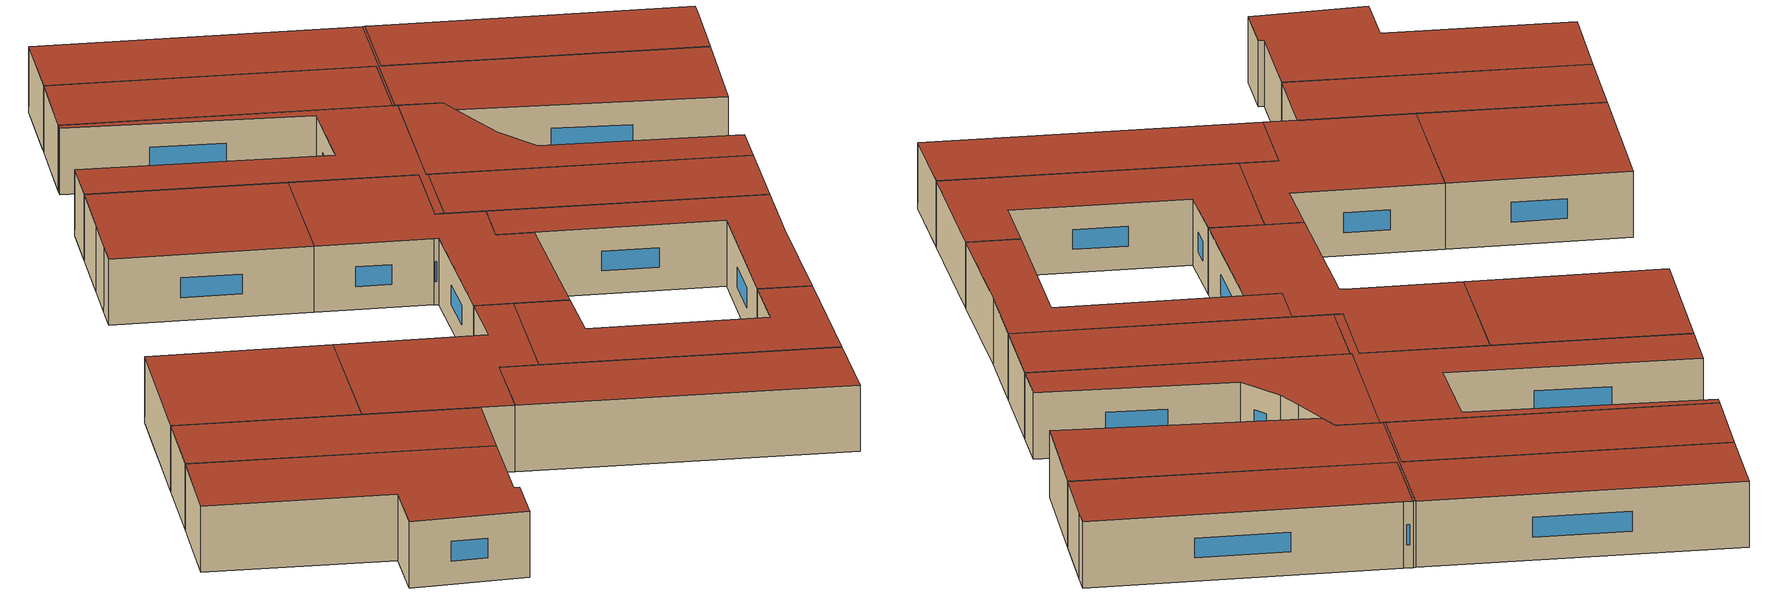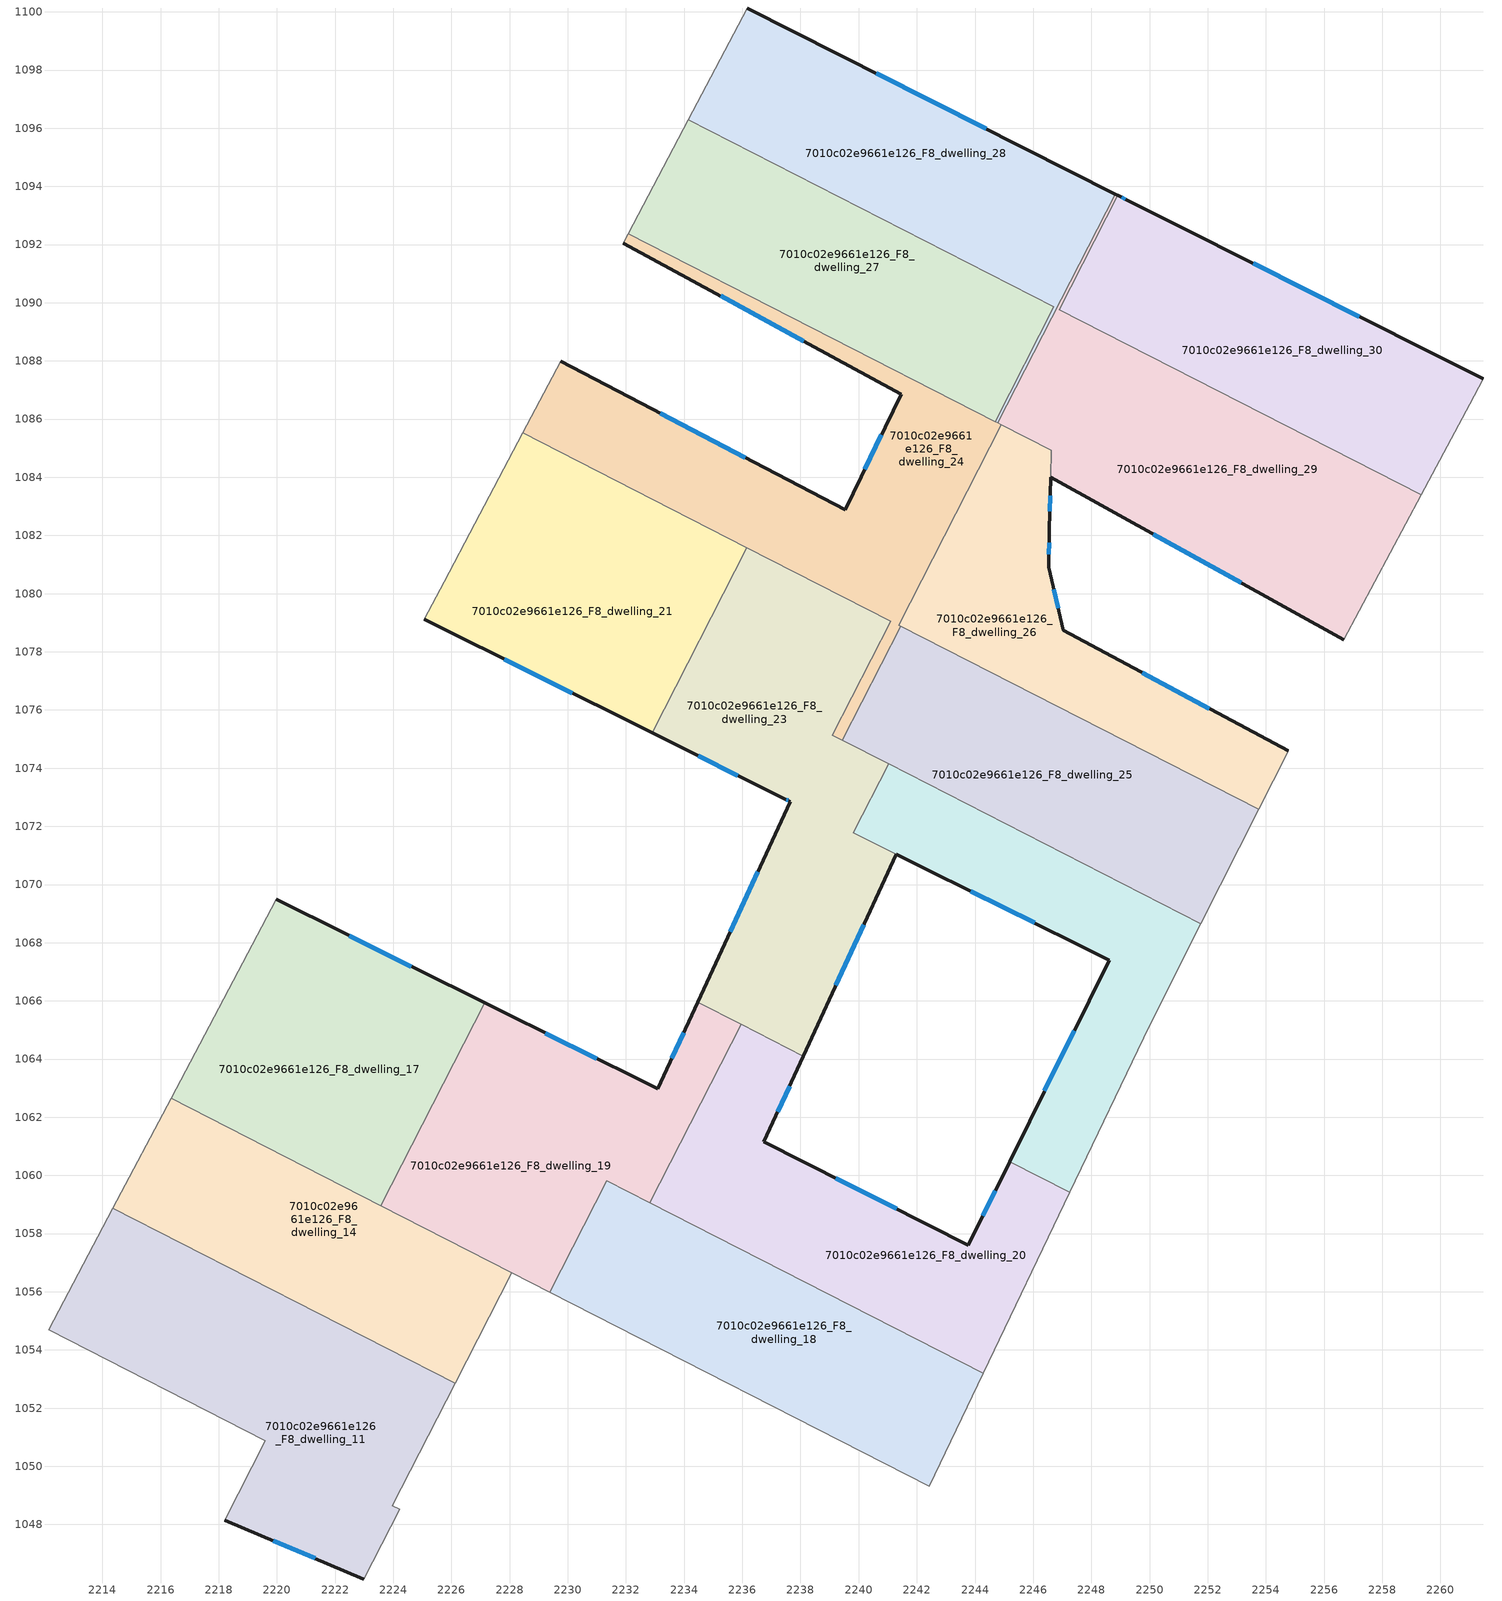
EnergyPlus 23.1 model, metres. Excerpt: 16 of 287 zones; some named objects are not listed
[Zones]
7010c02e9661e126_F8_dwelling_11
 floor to 7010c02e9661e126_F7_dwelling_22 (EU_floor_Construction): 2225.11,1050.87 2223.97,1048.64 2224.22,1048.52 2223.6,1047.31 2218.98,1049.67 2219.6,1050.88 2212.15,1054.69 2213.32,1056.91 z24
 floor to 7010c02e9661e126_F7_dwelling_21 (EU_floor_Construction): 2223.6,1047.31 2222.99,1046.13 2218.21,1048.15 2218.98,1049.67 z24
 floor to 7010c02e9661e126_F7_dwelling_23 (EU_floor_Construction): 2226.13,1052.85 2225.11,1050.87 2213.32,1056.91 2214.36,1058.87 z24
 wall outside (EU_wall_Construction): 2218.2,1048.15 2222.99,1046.12 z24:27
 wall to 7010c02e9661e126_F8_dwelling_12 (EU_wall_Construction): 2212.15,1054.69 2219.6,1050.88 2218.2,1048.15 z24:27
 wall adiabatic (EU_wall_Construction): 2214.36,1058.87 2212.15,1054.69 z24:27
 wall to 7010c02e9661e126_F8_dwelling_13 (EU_wall_Construction): 2222.99,1046.12 2224.22,1048.52 z24:27
 wall to 7010c02e9661e126_F8_dwelling_14 (EU_wall_Construction): 2226.13,1052.86 2214.36,1058.87 z24:27
 wall to 7010c02e9661e126_F8_dwelling_15 (EU_wall_Construction): 2224.22,1048.52 2223.97,1048.64 2226.13,1052.85 z24:27
 window (EU_Window_Construction): 2219.88,1047.44 2221.31,1046.84 z25.05:25.95
 roof outside (EU_roof_Construction): 2224.22,1048.52 2223.97,1048.64 2226.13,1052.85 2214.36,1058.87 2212.15,1054.69 2219.6,1050.88 2218.2,1048.15 2222.99,1046.12 z27
7010c02e9661e126_F8_dwelling_14
 floor adiabatic (EU_floor_Construction): 2228.07,1056.66 2226.88,1054.32 2215.13,1060.33 2216.36,1062.65 z24
 floor to 7010c02e9661e126_F7_dwelling_23 (EU_floor_Construction): 2226.88,1054.32 2226.13,1052.86 2214.36,1058.87 2215.13,1060.33 z24
 wall adiabatic (EU_wall_Construction): 2216.36,1062.65 2214.36,1058.87 z24:27
 wall to 7010c02e9661e126_F8_dwelling_17 (EU_wall_Construction): 2223.57,1058.96 2216.36,1062.65 z24:27
 wall to 7010c02e9661e126_F8_dwelling_15 (EU_wall_Construction): 2226.13,1052.86 2228.07,1056.66 z24:27
 wall to 7010c02e9661e126_F8_dwelling_19 (EU_wall_Construction): 2228.07,1056.66 2223.57,1058.96 z24:27
 roof outside (EU_roof_Construction): 2226.13,1052.86 2228.07,1056.66 2216.36,1062.65 2214.36,1058.87 z27
7010c02e9661e126_F8_dwelling_17
 floor to 7010c02e9661e126_F7_dwelling_25 (EU_floor_Construction): 2225.92,1063.56 2224.15,1060.09 2216.95,1063.77 2218.77,1067.22 z24
 floor to 7010c02e9661e126_F7_dwelling_26 (EU_floor_Construction): 2227.14,1065.93 2225.92,1063.56 2218.77,1067.22 2219.97,1069.49 z24
 floor to 7010c02e9661e126_F7_dwelling_24 (EU_floor_Construction): 2224.15,1060.09 2223.57,1058.96 2216.36,1062.65 2216.95,1063.77 z24
 wall outside (EU_wall_Construction): 2227.14,1065.93 2219.97,1069.49 z24:27
 wall to 7010c02e9661e126_F8_dwelling_19 (EU_wall_Construction): 2223.57,1058.96 2227.14,1065.93 z24:27
 wall adiabatic (EU_wall_Construction): 2219.97,1069.49 2216.36,1062.65 z24:27
 window (EU_Window_Construction): 2224.63,1067.18 2222.49,1068.24 z25.05:25.95
 roof outside (EU_roof_Construction): 2223.57,1058.96 2227.14,1065.93 2219.97,1069.49 2216.36,1062.65 z27
7010c02e9661e126_F8_dwelling_18
 floor to 7010c02e9661e126_F7_dwelling_9 (EU_floor_Construction): 2244.27,1053.19 2242.66,1049.83 2230.51,1056.05 2232.2,1059.37 z24
 floor to 7010c02e9661e126_F7_dwelling_8 (EU_floor_Construction): 2242.66,1049.83 2242.42,1049.32 2230.25,1055.55 2230.51,1056.05 z24
 floor to 7010c02e9661e126_F7_dwelling_25 (EU_floor_Construction): 2232.2,1059.37 2230.82,1056.67 2229.95,1057.12 2231.33,1059.81 z24
 floor adiabatic (EU_floor_Construction): 2230.82,1056.67 2230.25,1055.55 2229.38,1055.99 2229.95,1057.12 z24
 wall to 7010c02e9661e126_F8_dwelling_19 (EU_wall_Construction): 2232.82,1059.05 2231.33,1059.81 2229.38,1055.99 z24:27
 wall adiabatic (EU_wall_Construction): 2242.42,1049.32 2244.27,1053.19 z24:27
 wall to 7010c02e9661e126_F8_dwelling_16 (EU_wall_Construction): 2229.38,1055.99 2242.42,1049.32 z24:27
 wall to 7010c02e9661e126_F8_dwelling_20 (EU_wall_Construction): 2244.27,1053.19 2232.82,1059.05 z24:27
 roof outside (EU_roof_Construction): 2242.42,1049.32 2244.27,1053.19 2231.33,1059.81 2229.38,1055.99 z27
7010c02e9661e126_F8_dwelling_19
 floor to 7010c02e9661e126_F7_dwelling_26 (EU_floor_Construction): 2235.35,1065.51 2232.6,1060.14 2225.92,1063.56 2227.14,1065.93 2233.08,1062.97 2234.46,1065.96 z24
 floor to 7010c02e9661e126_F7_dwelling_10 (EU_floor_Construction): 2235.96,1065.19 2233.15,1059.71 2232.54,1060.02 2235.35,1065.51 z24
 floor to 7010c02e9661e126_F7_dwelling_25 (EU_floor_Construction): 2232.6,1060.14 2232.2,1059.37 2231.33,1059.81 2229.95,1057.12 2224.15,1060.09 2225.92,1063.56 z24
 floor to 7010c02e9661e126_F7_dwelling_9 (EU_floor_Construction): 2233.15,1059.71 2232.82,1059.05 2232.2,1059.37 2232.54,1060.02 z24
 floor adiabatic (EU_floor_Construction): 2229.95,1057.12 2229.38,1055.99 2223.57,1058.96 2224.15,1060.09 z24
 wall outside (EU_wall_Construction): 2234.46,1065.96 2233.08,1062.97 2227.14,1065.93 z24:27
 wall to 7010c02e9661e126_F8_dwelling_20 (EU_wall_Construction): 2232.82,1059.05 2235.96,1065.19 z24:27
 wall to 7010c02e9661e126_F8_dwelling_15 (EU_wall_Construction): 2228.07,1056.66 2229.38,1055.99 z24:27
 wall to 7010c02e9661e126_F8_dwelling_23 (EU_wall_Construction): 2235.96,1065.19 2234.46,1065.96 z24:27
 window (EU_Window_Construction): 2231,1064.01 2229.22,1064.89 / 2233.98,1064.91 2233.57,1064.02 z25.05:25.95
 roof outside (EU_roof_Construction): 2232.82,1059.05 2235.96,1065.19 2234.46,1065.96 2233.08,1062.97 2227.14,1065.93 2223.57,1058.96 2229.38,1055.99 2231.33,1059.81 z27
7010c02e9661e126_F8_dwelling_20
 floor to 7010c02e9661e126_F7_dwelling_10 (EU_floor_Construction): 2245.19,1060.47 2247.25,1059.42 2244.59,1053.86 2233.15,1059.71 2235.96,1065.19 2238.1,1064.1 2236.74,1061.15 2243.77,1057.6 z24
 floor to 7010c02e9661e126_F7_dwelling_9 (EU_floor_Construction): 2244.59,1053.86 2244.27,1053.19 2232.82,1059.05 2233.15,1059.71 z24
 wall outside (EU_wall_Construction): 2245.19,1060.47 2243.77,1057.6 2236.74,1061.15 2238.1,1064.1 z24:27
 wall to 7010c02e9661e126_F8_dwelling_22 (EU_wall_Construction): 2247.25,1059.42 2245.19,1060.47 z24:27
 wall adiabatic (EU_wall_Construction): 2244.27,1053.19 2247.25,1059.42 z24:27
 wall to 7010c02e9661e126_F8_dwelling_23 (EU_wall_Construction): 2238.1,1064.1 2235.96,1065.19 z24:27
 window (EU_Window_Construction): 2241.3,1058.85 2239.21,1059.91 / 2244.69,1059.47 2244.26,1058.61 / 2237.22,1062.19 2237.62,1063.07 z25.05:25.95
 roof outside (EU_roof_Construction): 2244.27,1053.19 2247.25,1059.42 2245.19,1060.47 2243.77,1057.6 2236.74,1061.15 2238.1,1064.1 2235.96,1065.19 2232.82,1059.05 z27
7010c02e9661e126_F8_dwelling_21
 floor to 7010c02e9661e126_F7_dwelling_27 (EU_floor_Construction): 2234.92,1079.17 2233.12,1075.65 2225.34,1079.63 2225.76,1080.4 2226.81,1082.4 2227.19,1083.13 z24
 floor to 7010c02e9661e126_F7_dwelling_28 (EU_floor_Construction): 2236.16,1081.58 2234.92,1079.17 2227.19,1083.13 2228.45,1085.53 z24
 floor to 7010c02e9661e126_F7_dwelling_26 (EU_floor_Construction): 2233.12,1075.65 2232.9,1075.22 2225.06,1079.11 2225.34,1079.63 z24
 wall outside (EU_wall_Construction): 2225.06,1079.11 2232.9,1075.22 z24:27
 wall adiabatic (EU_wall_Construction): 2228.45,1085.53 2226.81,1082.4 2225.76,1080.4 2225.06,1079.11 z24:27
 wall to 7010c02e9661e126_F8_dwelling_23 (EU_wall_Construction): 2232.9,1075.22 2236.16,1081.58 z24:27
 wall to 7010c02e9661e126_F8_dwelling_24 (EU_wall_Construction): 2236.16,1081.58 2228.45,1085.53 z24:27
 window (EU_Window_Construction): 2227.81,1077.75 2230.15,1076.58 z25.05:25.95
 roof outside (EU_roof_Construction): 2232.9,1075.22 2236.16,1081.58 2228.45,1085.53 2226.81,1082.4 2225.76,1080.4 2225.06,1079.11 z27
7010c02e9661e126_F8_dwelling_22
 floor to 7010c02e9661e126_F7_dwelling_11 (EU_floor_Construction): 2251.42,1067.96 2249.98,1065.12 2247.51,1059.96 2245.45,1061.01 2248.61,1067.4 2241.29,1071.04 2239.82,1071.78 2240.68,1073.45 z24
 floor adiabatic (EU_floor_Construction): 2251.77,1068.65 2251.42,1067.96 2240.68,1073.45 2241.03,1074.14 z24
 floor to 7010c02e9661e126_F7_dwelling_10 (EU_floor_Construction): 2247.51,1059.96 2247.25,1059.42 2245.19,1060.47 2245.45,1061.01 z24
 wall outside (EU_wall_Construction): 2241.29,1071.04 2248.61,1067.4 2245.19,1060.47 z24:27
 wall adiabatic (EU_wall_Construction): 2247.25,1059.42 2249.98,1065.12 2251.77,1068.65 z24:27
 wall to 7010c02e9661e126_F8_dwelling_23 (EU_wall_Construction): 2241.03,1074.14 2239.82,1071.78 2241.29,1071.04 z24:27
 wall to 7010c02e9661e126_F8_dwelling_25 (EU_wall_Construction): 2251.77,1068.65 2241.03,1074.14 z24:27
 window (EU_Window_Construction): 2247.41,1064.97 2246.39,1062.9 / 2243.86,1069.77 2246.05,1068.68 z25.05:25.95
 roof outside (EU_roof_Construction): 2247.25,1059.42 2249.98,1065.12 2251.77,1068.65 2241.03,1074.14 2239.82,1071.78 2241.29,1071.04 2248.61,1067.4 2245.19,1060.47 z27
7010c02e9661e126_F8_dwelling_23
 floor to 7010c02e9661e126_F7_dwelling_11 (EU_floor_Construction): 2240.68,1073.45 2239.82,1071.78 2241.29,1071.04 2238.35,1064.65 2235.62,1066.04 2239.67,1073.96 z24
 floor to 7010c02e9661e126_F7_dwelling_10 (EU_floor_Construction): 2238.35,1064.65 2238.1,1064.1 2235.35,1065.51 2235.62,1066.04 z24
 floor to 7010c02e9661e126_F7_dwelling_26 (EU_floor_Construction): 2239,1072.64 2235.35,1065.51 2234.46,1065.96 2237.65,1072.85 2237.44,1072.95 2232.9,1075.22 2233.12,1075.65 z24
 floor to 7010c02e9661e126_F7_dwelling_28 (EU_floor_Construction): 2241.09,1079.06 2239.86,1076.65 2234.92,1079.17 2236.16,1081.58 z24
 floor to 7010c02e9661e126_F7_dwelling_27 (EU_floor_Construction): 2239.86,1076.65 2239.09,1075.14 2239.27,1075.05 2240.03,1074.66 2239,1072.64 2233.12,1075.65 2234.92,1079.17 z24
 floor adiabatic (EU_floor_Construction): 2241.03,1074.14 2240.68,1073.45 2239.67,1073.96 2240.03,1074.66 z24
 wall outside (EU_wall_Construction): 2232.9,1075.22 2237.44,1072.95 2237.65,1072.85 2234.46,1065.96 / 2238.1,1064.1 2241.29,1071.04 z24:27
 wall to 7010c02e9661e126_F8_dwelling_24 (EU_wall_Construction): 2239.44,1074.96 2239.27,1075.05 2239.09,1075.14 2241.09,1079.06 2236.16,1081.58 z24:27
 wall to 7010c02e9661e126_F8_dwelling_25 (EU_wall_Construction): 2241.03,1074.15 2239.44,1074.96 z24:27
 window (EU_Window_Construction): 2236.53,1070.44 2235.58,1068.38 / 2237.52,1072.92 2237.57,1072.89 / 2234.49,1074.42 2235.85,1073.75 / 2239.21,1066.53 2240.17,1068.61 z25.05:25.95
 roof outside (EU_roof_Construction): 2238.1,1064.1 2241.29,1071.04 2239.82,1071.77 2241.03,1074.14 2239.27,1075.05 2239.09,1075.14 2241.09,1079.06 2236.16,1081.58 2232.9,1075.22 2237.44,1072.95 2237.65,1072.85 2234.46,1065.96 z27
7010c02e9661e126_F8_dwelling_24
 floor to 7010c02e9661e126_F7_dwelling_29 (EU_floor_Construction): 2241.45,1086.86 2231.91,1092.05 2232.07,1092.37 2244.9,1085.81 2241.95,1080.04 2229.05,1086.65 2229.76,1087.99 2239.54,1082.88 z24
 floor to 7010c02e9661e126_F7_dwelling_28 (EU_floor_Construction): 2241.95,1080.04 2241.37,1078.92 2241.45,1078.88 2240.21,1076.47 2239.86,1076.65 2241.09,1079.06 2228.45,1085.53 2229.05,1086.65 z24
 floor to 7010c02e9661e126_F7_dwelling_27 (EU_floor_Construction): 2240.21,1076.47 2239.44,1074.96 2239.27,1075.05 2239.09,1075.14 2239.86,1076.65 z24
 wall outside (EU_wall_Construction): 2231.91,1092.05 2241.45,1086.86 2239.54,1082.88 2229.76,1087.99 z24:27
 wall adiabatic (EU_wall_Construction): 2229.76,1087.99 2228.45,1085.53 / 2232.07,1092.37 2231.91,1092.05 z24:27
 wall to 7010c02e9661e126_F8_dwelling_26 (EU_wall_Construction): 2241.45,1078.88 2241.37,1078.92 2244.9,1085.81 z24:27
 wall to 7010c02e9661e126_F8_dwelling_25 (EU_wall_Construction): 2239.44,1074.96 2241.45,1078.88 z24:27
 wall to 7010c02e9661e126_F8_dwelling_27 (EU_wall_Construction): 2244.7,1085.91 2232.07,1092.37 z24:27
 wall to 7010c02e9661e126_F8_dwelling_28 (EU_wall_Construction): 2244.79,1085.87 2244.7,1085.91 z24:27
 wall to 7010c02e9661e126_F8_dwelling_29 (EU_wall_Construction): 2244.9,1085.81 2244.79,1085.87 z24:27
 window (EU_Window_Construction): 2236.11,1084.67 2233.18,1086.2 / 2240.78,1085.47 2240.21,1084.28 / 2235.25,1090.23 2238.11,1088.68 z25.05:25.95
 roof outside (EU_roof_Construction): 2241.45,1078.88 2241.37,1078.92 2244.9,1085.81 2232.07,1092.37 2231.91,1092.05 2241.45,1086.86 2239.54,1082.88 2229.76,1087.99 2228.45,1085.53 2241.09,1079.06 2239.09,1075.14 2239.27,1075.05 2239.44,1074.96 z27
7010c02e9661e126_F8_dwelling_25
 floor to 7010c02e9661e126_F7_dwelling_13 (EU_floor_Construction): 2253.75,1072.58 2253.49,1072.07 2241.77,1078.06 2242.03,1078.58 z24
 floor adiabatic (EU_floor_Construction): 2253.75,1072.58 2251.77,1068.65 2239.44,1074.96 2241.45,1078.88 2242.03,1078.58 2241.77,1078.06 2253.49,1072.07 z24
 wall adiabatic (EU_wall_Construction): 2251.77,1068.65 2253.75,1072.58 z24:27
 wall to 7010c02e9661e126_F8_dwelling_26 (EU_wall_Construction): 2253.75,1072.58 2241.45,1078.88 z24:27
 roof outside (EU_roof_Construction): 2251.77,1068.65 2253.75,1072.58 2241.45,1078.88 2239.44,1074.96 z27
7010c02e9661e126_F8_dwelling_26
 floor to 7010c02e9661e126_F7_dwelling_13 (EU_floor_Construction): 2246.61,1084.61 2246.56,1082.2 2246.54,1080.9 2247.04,1078.73 2254.76,1074.59 2253.75,1072.58 2242.03,1078.58 2245.43,1085.22 z24
 floor to 7010c02e9661e126_F7_dwelling_14 (EU_floor_Construction): 2246.62,1084.93 2246.61,1084.61 2245.43,1085.22 2245.56,1085.47 z24
 floor to 7010c02e9661e126_F7_dwelling_29 (EU_floor_Construction): 2245.56,1085.47 2242.61,1079.71 2241.95,1080.04 2244.9,1085.81 z24
 floor to 7010c02e9661e126_F7_dwelling_28 (EU_floor_Construction): 2242.61,1079.71 2242.03,1078.58 2241.37,1078.92 2241.95,1080.04 z24
 wall outside (EU_wall_Construction): 2254.76,1074.59 2247.04,1078.73 2246.54,1080.9 2246.56,1082.2 / 2246.55,1082.2 2246.6,1083.99 z24:27
 wall adiabatic (EU_wall_Construction): 2253.75,1072.58 2254.74,1074.55 2254.76,1074.59 z24:27
 wall to 7010c02e9661e126_F8_dwelling_29 (EU_wall_Construction): 2246.6,1083.99 2246.62,1084.93 2244.9,1085.81 z24:27
 window (EU_Window_Construction): 2252.05,1076.04 2249.74,1077.28 / 2246.54,1081.36 2246.55,1081.75 / 2246.86,1079.49 2246.71,1080.14 / 2246.57,1082.83 2246.58,1083.36 z25.05:25.95
 roof outside (EU_roof_Construction): 2253.75,1072.58 2254.74,1074.55 2254.76,1074.59 2247.04,1078.73 2246.54,1080.9 2246.56,1082.2 2246.62,1084.93 2244.9,1085.81 2241.37,1078.92 z27
7010c02e9661e126_F8_dwelling_27
 floor to 7010c02e9661e126_F7_dwelling_30 (EU_floor_Construction): 2246.71,1089.86 2245.05,1086.6 2232.43,1093.05 2234.14,1096.29 z24
 floor to 7010c02e9661e126_F7_dwelling_29 (EU_floor_Construction): 2245.05,1086.6 2244.7,1085.91 2232.07,1092.37 2232.43,1093.05 z24
 wall to 7010c02e9661e126_F8_dwelling_28 (EU_wall_Construction): 2244.7,1085.91 2246.71,1089.86 2234.14,1096.29 z24:27
 wall adiabatic (EU_wall_Construction): 2234.14,1096.29 2232.07,1092.37 z24:27
 roof outside (EU_roof_Construction): 2244.7,1085.91 2246.71,1089.86 2234.14,1096.29 2232.07,1092.37 z27
7010c02e9661e126_F8_dwelling_28
 floor to 7010c02e9661e126_F7_dwelling_31 (EU_floor_Construction): 2248.81,1093.74 2246.97,1090.12 2234.31,1096.6 2236.18,1100.13 z24
 floor to 7010c02e9661e126_F7_dwelling_30 (EU_floor_Construction): 2246.97,1090.12 2245.14,1086.55 2245.05,1086.6 2246.71,1089.86 2234.14,1096.29 2234.31,1096.6 z24
 floor to 7010c02e9661e126_F7_dwelling_29 (EU_floor_Construction): 2245.14,1086.55 2244.79,1085.87 2244.73,1085.9 2244.7,1085.91 2245.05,1086.6 z24
 wall outside (EU_wall_Construction): 2248.81,1093.74 2236.18,1100.13 z24:27
 wall adiabatic (EU_wall_Construction): 2236.18,1100.13 2234.14,1096.29 z24:27
 wall to 7010c02e9661e126_F8_dwelling_29 (EU_wall_Construction): 2244.79,1085.87 2248.81,1093.74 z24:27
 window (EU_Window_Construction): 2244.38,1095.98 2240.61,1097.89 z25.05:25.95
 roof outside (EU_roof_Construction): 2244.79,1085.87 2248.81,1093.74 2236.18,1100.13 2234.14,1096.29 2246.71,1089.86 2244.7,1085.91 z27
7010c02e9661e126_F8_dwelling_29
 floor to 7010c02e9661e126_F7_dwelling_14 (EU_floor_Construction): 2259.3,1083.3 2257.12,1079.23 2246.61,1084.61 2246.62,1084.93 2245.56,1085.47 2247.53,1089.32 z24
 floor to 7010c02e9661e126_F7_dwelling_13 (EU_floor_Construction): 2257.12,1079.23 2256.68,1078.41 2246.6,1083.99 2246.61,1084.61 z24
 floor to 7010c02e9661e126_F7_dwelling_15 (EU_floor_Construction): 2259.35,1083.39 2259.3,1083.3 2247.53,1089.32 2247.58,1089.41 z24
 floor to 7010c02e9661e126_F7_dwelling_31 (EU_floor_Construction): 2248.91,1093.69 2247.06,1090.08 2246.97,1090.12 2248.81,1093.74 z24
 floor to 7010c02e9661e126_F7_dwelling_30 (EU_floor_Construction): 2247.06,1090.08 2246.9,1089.76 2247.58,1089.41 2245.91,1086.15 2245.14,1086.55 2246.97,1090.12 z24
 floor to 7010c02e9661e126_F7_dwelling_29 (EU_floor_Construction): 2245.91,1086.15 2245.56,1085.47 2244.79,1085.87 2245.14,1086.55 z24
 wall outside (EU_wall_Construction): 2248.91,1093.69 2248.81,1093.74 / 2246.59,1083.99 2256.68,1078.41 z24:27
 wall to 7010c02e9661e126_F8_dwelling_30 (EU_wall_Construction): 2259.35,1083.39 2246.9,1089.76 2248.91,1093.69 z24:27
 wall adiabatic (EU_wall_Construction): 2256.68,1078.41 2259.35,1083.39 z24:27
 window (EU_Window_Construction): 2250.13,1082.04 2253.15,1080.37 z25.05:25.95
 roof outside (EU_roof_Construction): 2256.68,1078.41 2259.35,1083.39 2246.9,1089.76 2248.91,1093.69 2248.81,1093.74 2244.79,1085.87 2246.62,1084.93 2246.59,1083.99 z27
7010c02e9661e126_F8_dwelling_30
 floor to 7010c02e9661e126_F7_dwelling_15 (EU_floor_Construction): 2261.47,1087.38 2261.01,1086.51 2259.35,1083.39 2247.58,1089.41 2249.59,1093.34 z24
 floor to 7010c02e9661e126_F7_dwelling_31 (EU_floor_Construction): 2249.59,1093.34 2247.74,1089.73 2247.06,1090.08 2248.91,1093.69 2249.3,1093.49 z24
 floor to 7010c02e9661e126_F7_dwelling_30 (EU_floor_Construction): 2247.74,1089.73 2247.58,1089.41 2246.9,1089.76 2247.06,1090.08 z24
 wall outside (EU_wall_Construction): 2261.47,1087.38 2249.3,1093.49 2248.91,1093.69 z24:27
 wall adiabatic (EU_wall_Construction): 2259.35,1083.39 2261.01,1086.51 2261.47,1087.38 z24:27
 window (EU_Window_Construction): 2249.16,1093.56 2249.04,1093.62 / 2257.2,1089.52 2253.57,1091.35 z25.05:25.95
 roof outside (EU_roof_Construction): 2259.35,1083.39 2261.01,1086.51 2261.47,1087.38 2249.3,1093.49 2248.91,1093.69 2246.9,1089.76 z27
[Building]
EU S2 Campaign: North Axis=0; Terrain=City; Solar Distribution=FullExterior
[Site:Location]
Bologna: Latitude=44.5; Longitude=11.25; Time Zone=1; Elevation=37
[SizingPeriod:WeatherFileDays]
AnnualSizingPeriod: Begin Month=1; Begin Day of Month=1; End Month=12; End Day of Month=31; Day of Week for Start Day=Monday; Use Weather File Daylight Saving Period=No; Use Weather File Rain and Snow Indicators=No
[MATERIAL]
EU_InternalMass_Material: Roughness=MediumRough; Thickness=0.1; Conductivity=1; Density=1800; Specific Heat=900; Thermal Absorptance=0.9; Solar Absorptance=0.7; Visible Absorptance=0.7
[MATERIAL:NOMASS] Roughness=MediumRough; Thermal Absorptance=0.9; Solar Absorptance=0.7; Visible Absorptance=0.7
Name | Thermal Resistance
EU_wall_NoMass | 0.890213
EU_roof_NoMass | 0.636128
EU_floor_NoMass | 0.79516
[WINDOWMATERIAL:SIMPLEGLAZINGSYSTEM]
EU_Window_SimpleGlazing: UFactor=4.49146; Solar Heat Gain Coefficient=0.85; Visible Transmittance=0.85
[CONSTRUCTION]
EU_wall_Construction: EU_wall_NoMass
EU_roof_Construction: EU_roof_NoMass
EU_floor_Construction: EU_floor_NoMass
EU_Window_Construction: EU_Window_SimpleGlazing
EU_InternalMass_Construction: EU_InternalMass_Material
[ZONE] Type=1; Multiplier=1; Ceiling Height=autocalculate; Floor Area=autocalculate; Part of Total Floor Area=Yes
Name | Volume
7010c02e9661e126_F8_dwelling_11 | 232.688
7010c02e9661e126_F8_dwelling_14 | 169.022
7010c02e9661e126_F8_dwelling_17 | 187.926
7010c02e9661e126_F8_dwelling_18; 7010c02e9661e126_F8_dwelling_19 | 187.912
7010c02e9661e126_F8_dwelling_20 | 187.928
7010c02e9661e126_F8_dwelling_21 | 187.925
7010c02e9661e126_F8_dwelling_22 | 146.684
7010c02e9661e126_F8_dwelling_23 | 229.122
7010c02e9661e126_F8_dwelling_24 | 193.17
7010c02e9661e126_F8_dwelling_25 | 182.676
7010c02e9661e126_F8_dwelling_26 | 151.663
7010c02e9661e126_F8_dwelling_27 | 187.888
7010c02e9661e126_F8_dwelling_28 | 187.897
7010c02e9661e126_F8_dwelling_29 | 224.175
7010c02e9661e126_F8_dwelling_30 | 187.923
[INTERNALMASS] Construction=EU_InternalMass_Construction
Name | Zone or ZoneList | Surface Area
7010c02e9661e126_F8_dwelling_11_EU_InternalMass | 7010c02e9661e126_F8_dwelling_11 | 77.5623
7010c02e9661e126_F8_dwelling_14_EU_InternalMass | 7010c02e9661e126_F8_dwelling_14 | 56.3444
7010c02e9661e126_F8_dwelling_17_EU_InternalMass | 7010c02e9661e126_F8_dwelling_17 | 62.6428
7010c02e9661e126_F8_dwelling_18_EU_InternalMass | 7010c02e9661e126_F8_dwelling_18 | 62.6379
7010c02e9661e126_F8_dwelling_19_EU_InternalMass | 7010c02e9661e126_F8_dwelling_19 | 62.6373
7010c02e9661e126_F8_dwelling_20_EU_InternalMass | 7010c02e9661e126_F8_dwelling_20 | 62.6427
7010c02e9661e126_F8_dwelling_21_EU_InternalMass | 7010c02e9661e126_F8_dwelling_21 | 62.6415
7010c02e9661e126_F8_dwelling_22_EU_InternalMass | 7010c02e9661e126_F8_dwelling_22 | 48.8989
7010c02e9661e126_F8_dwelling_23_EU_InternalMass | 7010c02e9661e126_F8_dwelling_23 | 76.3728
7010c02e9661e126_F8_dwelling_24_EU_InternalMass | 7010c02e9661e126_F8_dwelling_24 | 64.388
7010c02e9661e126_F8_dwelling_25_EU_InternalMass | 7010c02e9661e126_F8_dwelling_25 | 60.8936
7010c02e9661e126_F8_dwelling_26_EU_InternalMass | 7010c02e9661e126_F8_dwelling_26 | 50.5546
7010c02e9661e126_F8_dwelling_27_EU_InternalMass | 7010c02e9661e126_F8_dwelling_27 | 62.6296
7010c02e9661e126_F8_dwelling_28_EU_InternalMass | 7010c02e9661e126_F8_dwelling_28 | 62.6323
7010c02e9661e126_F8_dwelling_29_EU_InternalMass | 7010c02e9661e126_F8_dwelling_29 | 74.7239
7010c02e9661e126_F8_dwelling_30_EU_InternalMass | 7010c02e9661e126_F8_dwelling_30 | 62.6412
[OTHEREQUIPMENT] Fuel Type=Electricity; Design Level Calculation Method=Watts/Area; Power per Zone Floor Area=1; Fraction Latent=0; Fraction Radiant=0; Fraction Lost=0; Carbon Dioxide Generation Rate=0; EndUse Subcategory=EU_Step8_InternalGains
Name | Zone or ZoneList or Space or SpaceList | Schedule
EU_Step8_InternalGain_7010c02e9661e126_F8_dwelling_11_f000 | 7010c02e9661e126_F8_dwelling_11 | EU_Step8_GainSchedule_7010c02e9661e126_F8_dwelling_11_f000
EU_Step8_InternalGain_7010c02e9661e126_F8_dwelling_14_f000 | 7010c02e9661e126_F8_dwelling_14 | EU_Step8_GainSchedule_7010c02e9661e126_F8_dwelling_14_f000
EU_Step8_InternalGain_7010c02e9661e126_F8_dwelling_17_f000 | 7010c02e9661e126_F8_dwelling_17 | EU_Step8_GainSchedule_7010c02e9661e126_F8_dwelling_17_f000
EU_Step8_InternalGain_7010c02e9661e126_F8_dwelling_18_f000 | 7010c02e9661e126_F8_dwelling_18 | EU_Step8_GainSchedule_7010c02e9661e126_F8_dwelling_18_f000
EU_Step8_InternalGain_7010c02e9661e126_F8_dwelling_19_f000 | 7010c02e9661e126_F8_dwelling_19 | EU_Step8_GainSchedule_7010c02e9661e126_F8_dwelling_19_f000
EU_Step8_InternalGain_7010c02e9661e126_F8_dwelling_20_f000 | 7010c02e9661e126_F8_dwelling_20 | EU_Step8_GainSchedule_7010c02e9661e126_F8_dwelling_20_f000
EU_Step8_InternalGain_7010c02e9661e126_F8_dwelling_21_f000 | 7010c02e9661e126_F8_dwelling_21 | EU_Step8_GainSchedule_7010c02e9661e126_F8_dwelling_21_f000
EU_Step8_InternalGain_7010c02e9661e126_F8_dwelling_22_f000 | 7010c02e9661e126_F8_dwelling_22 | EU_Step8_GainSchedule_7010c02e9661e126_F8_dwelling_22_f000
EU_Step8_InternalGain_7010c02e9661e126_F8_dwelling_23_f000 | 7010c02e9661e126_F8_dwelling_23 | EU_Step8_GainSchedule_7010c02e9661e126_F8_dwelling_23_f000
EU_Step8_InternalGain_7010c02e9661e126_F8_dwelling_24_f000 | 7010c02e9661e126_F8_dwelling_24 | EU_Step8_GainSchedule_7010c02e9661e126_F8_dwelling_24_f000
EU_Step8_InternalGain_7010c02e9661e126_F8_dwelling_25_f000 | 7010c02e9661e126_F8_dwelling_25 | EU_Step8_GainSchedule_7010c02e9661e126_F8_dwelling_25_f000
EU_Step8_InternalGain_7010c02e9661e126_F8_dwelling_26_f000 | 7010c02e9661e126_F8_dwelling_26 | EU_Step8_GainSchedule_7010c02e9661e126_F8_dwelling_26_f000
EU_Step8_InternalGain_7010c02e9661e126_F8_dwelling_27_f000 | 7010c02e9661e126_F8_dwelling_27 | EU_Step8_GainSchedule_7010c02e9661e126_F8_dwelling_27_f000
EU_Step8_InternalGain_7010c02e9661e126_F8_dwelling_28_f000 | 7010c02e9661e126_F8_dwelling_28 | EU_Step8_GainSchedule_7010c02e9661e126_F8_dwelling_28_f000
EU_Step8_InternalGain_7010c02e9661e126_F8_dwelling_29_f000 | 7010c02e9661e126_F8_dwelling_29 | EU_Step8_GainSchedule_7010c02e9661e126_F8_dwelling_29_f000
EU_Step8_InternalGain_7010c02e9661e126_F8_dwelling_30_f000 | 7010c02e9661e126_F8_dwelling_30 | EU_Step8_GainSchedule_7010c02e9661e126_F8_dwelling_30_f000
[ZONEVENTILATION:DESIGNFLOWRATE] Schedule=EU_AlwaysOn; Design Flow Rate Calculation Method=AirChanges/Hour; Air Changes per Hour=0.718634; Ventilation Type=Natural; Fan Pressure Rise=0; Fan Total Efficiency=1; Constant Term Coefficient=1; Temperature Term Coefficient=0; Velocity Term Coefficient=0; Velocity Squared Term Coefficient=0; Minimum Indoor Temperature=-100; Maximum Indoor Temperature=100; Delta Temperature=-100; Minimum Outdoor Temperature=-100; Maximum Outdoor Temperature=100; Maximum Wind Speed=40
Name | Zone or ZoneList or Space or SpaceList
EU_ConstantAir_7010c02e9661e126_F8_dwelling_11 | 7010c02e9661e126_F8_dwelling_11
EU_ConstantAir_7010c02e9661e126_F8_dwelling_14 | 7010c02e9661e126_F8_dwelling_14
EU_ConstantAir_7010c02e9661e126_F8_dwelling_17 | 7010c02e9661e126_F8_dwelling_17
EU_ConstantAir_7010c02e9661e126_F8_dwelling_18 | 7010c02e9661e126_F8_dwelling_18
EU_ConstantAir_7010c02e9661e126_F8_dwelling_19 | 7010c02e9661e126_F8_dwelling_19
EU_ConstantAir_7010c02e9661e126_F8_dwelling_20 | 7010c02e9661e126_F8_dwelling_20
EU_ConstantAir_7010c02e9661e126_F8_dwelling_21 | 7010c02e9661e126_F8_dwelling_21
EU_ConstantAir_7010c02e9661e126_F8_dwelling_22 | 7010c02e9661e126_F8_dwelling_22
EU_ConstantAir_7010c02e9661e126_F8_dwelling_23 | 7010c02e9661e126_F8_dwelling_23
EU_ConstantAir_7010c02e9661e126_F8_dwelling_24 | 7010c02e9661e126_F8_dwelling_24
EU_ConstantAir_7010c02e9661e126_F8_dwelling_25 | 7010c02e9661e126_F8_dwelling_25
EU_ConstantAir_7010c02e9661e126_F8_dwelling_26 | 7010c02e9661e126_F8_dwelling_26
EU_ConstantAir_7010c02e9661e126_F8_dwelling_27 | 7010c02e9661e126_F8_dwelling_27
EU_ConstantAir_7010c02e9661e126_F8_dwelling_28 | 7010c02e9661e126_F8_dwelling_28
EU_ConstantAir_7010c02e9661e126_F8_dwelling_29 | 7010c02e9661e126_F8_dwelling_29
EU_ConstantAir_7010c02e9661e126_F8_dwelling_30 | 7010c02e9661e126_F8_dwelling_30
[HVACTEMPLATE:ZONE:IDEALLOADSAIRSYSTEM] System Availability Schedule=EU_AlwaysOn; Maximum Heating Supply Air Temperature=50; Minimum Cooling Supply Air Temperature=13; Maximum Heating Supply Air Humidity Ratio=0.0156; Minimum Cooling Supply Air Humidity Ratio=0.0077; Heating Limit=NoLimit; Cooling Limit=NoLimit; Heating Availability Schedule=EU_AlwaysOn; Cooling Availability Schedule=EU_CoolingOff; Dehumidification Control Type=ConstantSensibleHeatRatio; Cooling Sensible Heat Ratio=0.7; Dehumidification Setpoint=60; Humidification Control Type=None; Humidification Setpoint=30; Outdoor Air Method=None; Outdoor Air Flow Rate per Person=0.00944; Outdoor Air Flow Rate per Zone Floor Area=0; Outdoor Air Flow Rate per Zone=0; Demand Controlled Ventilation Type=None; Outdoor Air Economizer Type=NoEconomizer; Heat Recovery Type=None; Sensible Heat Recovery Effectiveness=0.7; Latent Heat Recovery Effectiveness=0.65
Name | Template Thermostat
7010c02e9661e126_F8_dwelling_11 | EU_HeatOnly_7010c02e9661e126_F8_dwelling_11
7010c02e9661e126_F8_dwelling_14 | EU_HeatOnly_7010c02e9661e126_F8_dwelling_14
7010c02e9661e126_F8_dwelling_17 | EU_HeatOnly_7010c02e9661e126_F8_dwelling_17
7010c02e9661e126_F8_dwelling_18 | EU_HeatOnly_7010c02e9661e126_F8_dwelling_18
7010c02e9661e126_F8_dwelling_19 | EU_HeatOnly_7010c02e9661e126_F8_dwelling_19
7010c02e9661e126_F8_dwelling_20 | EU_HeatOnly_7010c02e9661e126_F8_dwelling_20
7010c02e9661e126_F8_dwelling_21 | EU_HeatOnly_7010c02e9661e126_F8_dwelling_21
7010c02e9661e126_F8_dwelling_22 | EU_HeatOnly_7010c02e9661e126_F8_dwelling_22
7010c02e9661e126_F8_dwelling_23 | EU_HeatOnly_7010c02e9661e126_F8_dwelling_23
7010c02e9661e126_F8_dwelling_24 | EU_HeatOnly_7010c02e9661e126_F8_dwelling_24
7010c02e9661e126_F8_dwelling_25 | EU_HeatOnly_7010c02e9661e126_F8_dwelling_25
7010c02e9661e126_F8_dwelling_26 | EU_HeatOnly_7010c02e9661e126_F8_dwelling_26
7010c02e9661e126_F8_dwelling_27 | EU_HeatOnly_7010c02e9661e126_F8_dwelling_27
7010c02e9661e126_F8_dwelling_28 | EU_HeatOnly_7010c02e9661e126_F8_dwelling_28
7010c02e9661e126_F8_dwelling_29 | EU_HeatOnly_7010c02e9661e126_F8_dwelling_29
7010c02e9661e126_F8_dwelling_30 | EU_HeatOnly_7010c02e9661e126_F8_dwelling_30
[SIZING:ZONE] Zone Cooling Design Supply Air Temperature Input Method=SupplyAirTemperature; Zone Cooling Design Supply Air Temperature=13; Zone Heating Design Supply Air Temperature Input Method=SupplyAirTemperature; Zone Heating Design Supply Air Temperature=50; Zone Cooling Design Supply Air Humidity Ratio=0.008; Zone Heating Design Supply Air Humidity Ratio=0.008; Cooling Design Air Flow Method=DesignDay; Cooling Design Air Flow Rate=0; Cooling Minimum Air Flow per Zone Floor Area=0.000762; Cooling Minimum Air Flow=0; Cooling Minimum Air Flow Fraction=0.2; Heating Design Air Flow Method=DesignDay; Heating Design Air Flow Rate=0; Heating Maximum Air Flow per Zone Floor Area=0.002032; Heating Maximum Air Flow=0.141576; Heating Maximum Air Flow Fraction=0.3; Account for Dedicated Outdoor Air System=No; Dedicated Outdoor Air System Control Strategy=NeutralSupplyAir; Dedicated Outdoor Air Low Setpoint Temperature for Design=autosize; Dedicated Outdoor Air High Setpoint Temperature for Design=autosize; Zone Load Sizing Method=Sensible Load Only No Latent Load; Zone Latent Cooling Design Supply Air Humidity Ratio Input Method=HumidityRatioDifference; Zone Cooling Design Supply Air Humidity Ratio Difference=0.005; Zone Latent Heating Design Supply Air Humidity Ratio Input Method=HumidityRatioDifference; Zone Humidification Design Supply Air Humidity Ratio Difference=0.005
7010c02e9661e126_F8_dwelling_11; 7010c02e9661e126_F8_dwelling_14; 7010c02e9661e126_F8_dwelling_17; 7010c02e9661e126_F8_dwelling_18; 7010c02e9661e126_F8_dwelling_19; 7010c02e9661e126_F8_dwelling_20; 7010c02e9661e126_F8_dwelling_21; 7010c02e9661e126_F8_dwelling_22; 7010c02e9661e126_F8_dwelling_23; 7010c02e9661e126_F8_dwelling_24; 7010c02e9661e126_F8_dwelling_25; 7010c02e9661e126_F8_dwelling_26; 7010c02e9661e126_F8_dwelling_27; 7010c02e9661e126_F8_dwelling_28; 7010c02e9661e126_F8_dwelling_29; 7010c02e9661e126_F8_dwelling_30
[SCHEDULE:CONSTANT]
Name | Hourly Value
EU_AlwaysOn | 1
EU_CoolingOff | 0
[SCHEDULE:FILE] Column Number=1; Rows to Skip at Top=0; Number of Hours of Data=8760; Column Separator=Comma; Interpolate to Timestep=No; Minutes per Item=60; Adjust Schedule for Daylight Savings=Yes
Name | File
EU_Step8_GainSchedule_7010c02e9661e126_F8_dwelling_11_f000 | ../../schedules/7010c02e9661e126/7010c02e9661e126_F8_dwelling_11_f000_gain.csv
EU_Step8_GainSchedule_7010c02e9661e126_F8_dwelling_14_f000 | ../../schedules/7010c02e9661e126/7010c02e9661e126_F8_dwelling_14_f000_gain.csv
EU_Step8_GainSchedule_7010c02e9661e126_F8_dwelling_17_f000 | ../../schedules/7010c02e9661e126/7010c02e9661e126_F8_dwelling_17_f000_gain.csv
EU_Step8_GainSchedule_7010c02e9661e126_F8_dwelling_18_f000 | ../../schedules/7010c02e9661e126/7010c02e9661e126_F8_dwelling_18_f000_gain.csv
EU_Step8_GainSchedule_7010c02e9661e126_F8_dwelling_19_f000 | ../../schedules/7010c02e9661e126/7010c02e9661e126_F8_dwelling_19_f000_gain.csv
EU_Step8_GainSchedule_7010c02e9661e126_F8_dwelling_20_f000 | ../../schedules/7010c02e9661e126/7010c02e9661e126_F8_dwelling_20_f000_gain.csv
EU_Step8_GainSchedule_7010c02e9661e126_F8_dwelling_21_f000 | ../../schedules/7010c02e9661e126/7010c02e9661e126_F8_dwelling_21_f000_gain.csv
EU_Step8_GainSchedule_7010c02e9661e126_F8_dwelling_22_f000 | ../../schedules/7010c02e9661e126/7010c02e9661e126_F8_dwelling_22_f000_gain.csv
EU_Step8_GainSchedule_7010c02e9661e126_F8_dwelling_23_f000 | ../../schedules/7010c02e9661e126/7010c02e9661e126_F8_dwelling_23_f000_gain.csv
EU_Step8_GainSchedule_7010c02e9661e126_F8_dwelling_24_f000 | ../../schedules/7010c02e9661e126/7010c02e9661e126_F8_dwelling_24_f000_gain.csv
EU_Step8_GainSchedule_7010c02e9661e126_F8_dwelling_25_f000 | ../../schedules/7010c02e9661e126/7010c02e9661e126_F8_dwelling_25_f000_gain.csv
EU_Step8_GainSchedule_7010c02e9661e126_F8_dwelling_26_f000 | ../../schedules/7010c02e9661e126/7010c02e9661e126_F8_dwelling_26_f000_gain.csv
EU_Step8_GainSchedule_7010c02e9661e126_F8_dwelling_27_f000 | ../../schedules/7010c02e9661e126/7010c02e9661e126_F8_dwelling_27_f000_gain.csv
EU_Step8_GainSchedule_7010c02e9661e126_F8_dwelling_28_f000 | ../../schedules/7010c02e9661e126/7010c02e9661e126_F8_dwelling_28_f000_gain.csv
EU_Step8_GainSchedule_7010c02e9661e126_F8_dwelling_29_f000 | ../../schedules/7010c02e9661e126/7010c02e9661e126_F8_dwelling_29_f000_gain.csv
EU_Step8_GainSchedule_7010c02e9661e126_F8_dwelling_30_f000 | ../../schedules/7010c02e9661e126/7010c02e9661e126_F8_dwelling_30_f000_gain.csv
